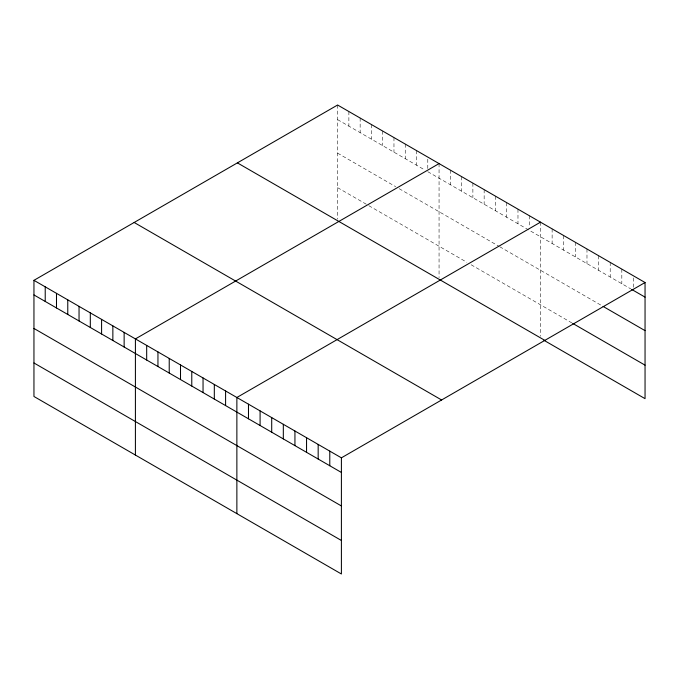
<?xml version="1.0" encoding="UTF-8"?>
<svg xmlns="http://www.w3.org/2000/svg" width="679" height="679" viewBox="0 0 679 679"><rect width="100%" height="100%" fill="white"/><g stroke="black" fill="none" stroke-linecap="round" stroke-linejoin="round"><path stroke-width="0.51" stroke-dasharray="3.4 2.55" d="M337.599 119.631L425.181 170.191M427.787 171.694L630.757 288.881M337.599 153.14L395.704 186.683M399.167 188.686L498.895 246.256M499.761 246.757L601.271 305.363M337.599 187.659L367.95 205.177M368.816 205.678L466.812 262.255M471.141 264.759L571.786 322.864M633.439 277.906L633.439 287.293M621.82 269.113L621.82 283.72M610.209 262.408L610.209 277.015M598.589 255.703L598.589 270.31M586.979 248.998L586.979 263.605M575.359 242.293L575.359 256.9M563.748 235.579L563.748 250.195M552.129 228.874L552.129 243.489M540.518 222.169L540.518 336.283M529.247 215.667L529.247 226.099M517.975 209.157L517.975 223.764M506.695 202.648L506.695 217.255M495.424 196.138L495.424 210.745M484.152 189.628L484.152 204.235M472.881 183.118L472.881 197.733M461.61 176.616L461.61 191.223M450.33 170.106L450.33 184.713M439.058 163.597L439.058 277.711M427.787 159.175L427.787 168.562M416.516 150.577L416.516 165.192M405.244 144.067L405.244 158.682M393.964 137.565L393.964 152.172M382.693 131.055L382.693 145.662M371.421 124.546L371.421 139.153M360.15 118.036L360.15 132.643M348.879 111.526L348.879 126.141M337.599 105.016L337.599 219.139"/><path stroke-width="1.02" d="M33.95 280.334L341.401 457.833L341.401 573.984L33.95 396.477L33.95 280.334L337.599 105.016L645.05 282.523L645.05 398.666L544.091 340.383M439.058 163.597L135.41 338.906L135.41 455.057M540.518 222.169L236.869 397.487L236.869 513.63M341.401 457.833L645.05 282.523M631.648 289.398L645.05 297.13M603.062 306.399L645.05 330.639M572.686 323.382L645.05 365.158M237.395 162.875L544.847 340.374M134.153 222.474L441.605 399.982M33.95 294.941L341.401 472.448M33.95 328.449L341.401 505.948M33.95 362.968L341.401 540.476M329.782 451.128L329.782 465.735M318.171 444.422L318.171 459.029M306.552 437.717L306.552 452.324M294.941 431.012L294.941 445.619M283.321 424.307L283.321 438.914M271.71 417.602L271.71 432.209M260.091 410.897L260.091 425.504M248.48 404.192L248.48 418.799M225.589 390.977L225.589 405.584M214.318 384.467L214.318 399.074M203.046 377.957L203.046 392.564M191.775 371.447L191.775 386.062M180.504 364.946L180.504 379.553M169.224 358.436L169.224 373.043M157.952 351.926L157.952 366.533M146.681 345.416L146.681 360.023M124.138 332.396L124.138 347.011M112.858 325.895L112.858 340.502M101.587 319.385L101.587 333.992M90.315 312.875L90.315 327.482M79.044 306.365L79.044 320.972M67.773 299.855L67.773 314.47M56.493 293.345L56.493 307.96M45.221 286.844L45.221 301.451"/></g></svg>
